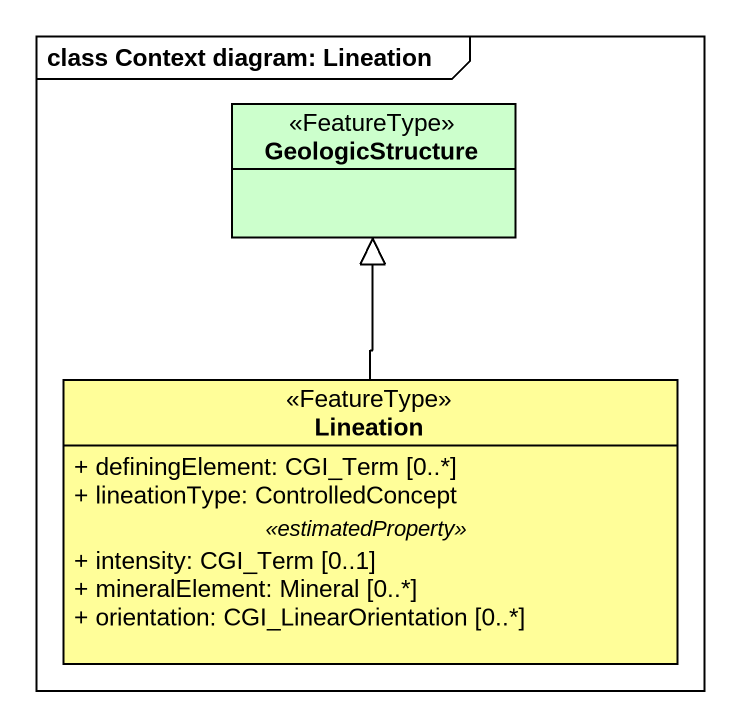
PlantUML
@startuml
mainframe class Context diagram: Lineation
hide circle
hide empty members
skinparam classAttributeIconSize 0
class GeologicStructure <<FeatureType>> #CCFFCC
class Lineation <<FeatureType>> #FFFE99 {
  + definingElement: CGI_Term [0..*]
  + lineationType: ControlledConcept
  .. <<estimatedProperty>> ..
  + intensity: CGI_Term [0..1]
  + mineralElement: Mineral [0..*]
  + orientation: CGI_LinearOrientation [0..*]
}
Lineation -up-|> GeologicStructure
@enduml
